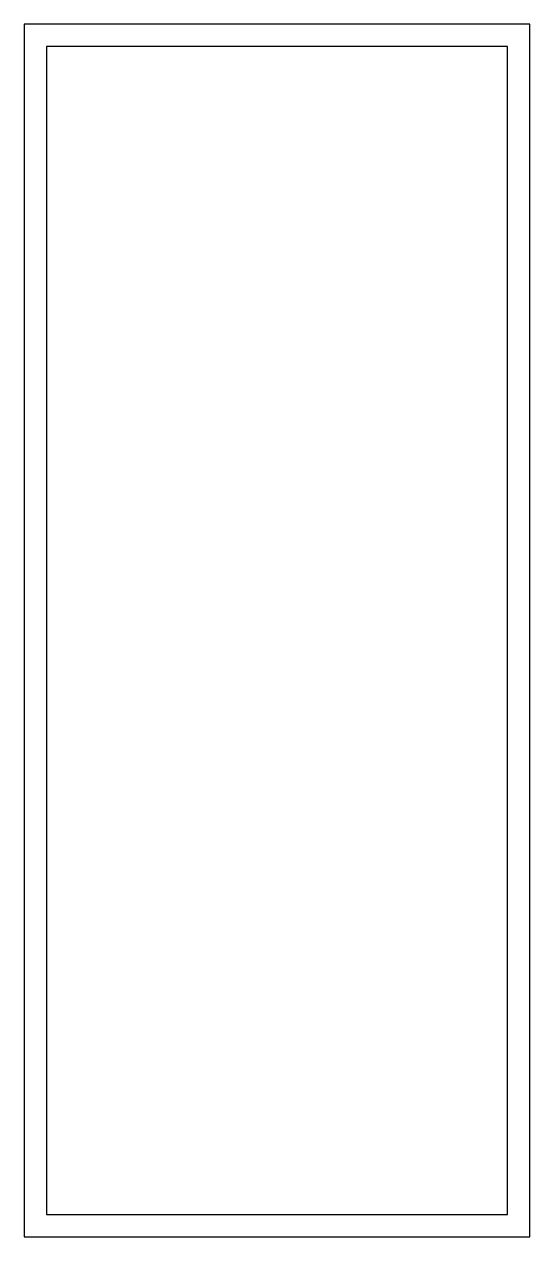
# Model space of a CAD drawing. Header units: millimetres. Extents: x 0 to 5000, y 0 to 12000.
import ezdxf

# ---------------------------------------------------------------- set-up
doc = ezdxf.new("R2010")
doc.units = ezdxf.units.MM
doc.layers.add('TUONG', color=7, linetype='Continuous')

msp = doc.modelspace()

# ---------------------------------------------------------------- linework, layer by layer
at = {"layer": 'TUONG'}
for points in [[(0, 0), (5000, 0), (5000, 12000), (0, 12000)], [(220, 220), (4780, 220), (4780, 11780), (220, 11780)]]:
    msp.add_lwpolyline(points, close=True, dxfattribs=at)

doc.saveas('drawing.dxf')
